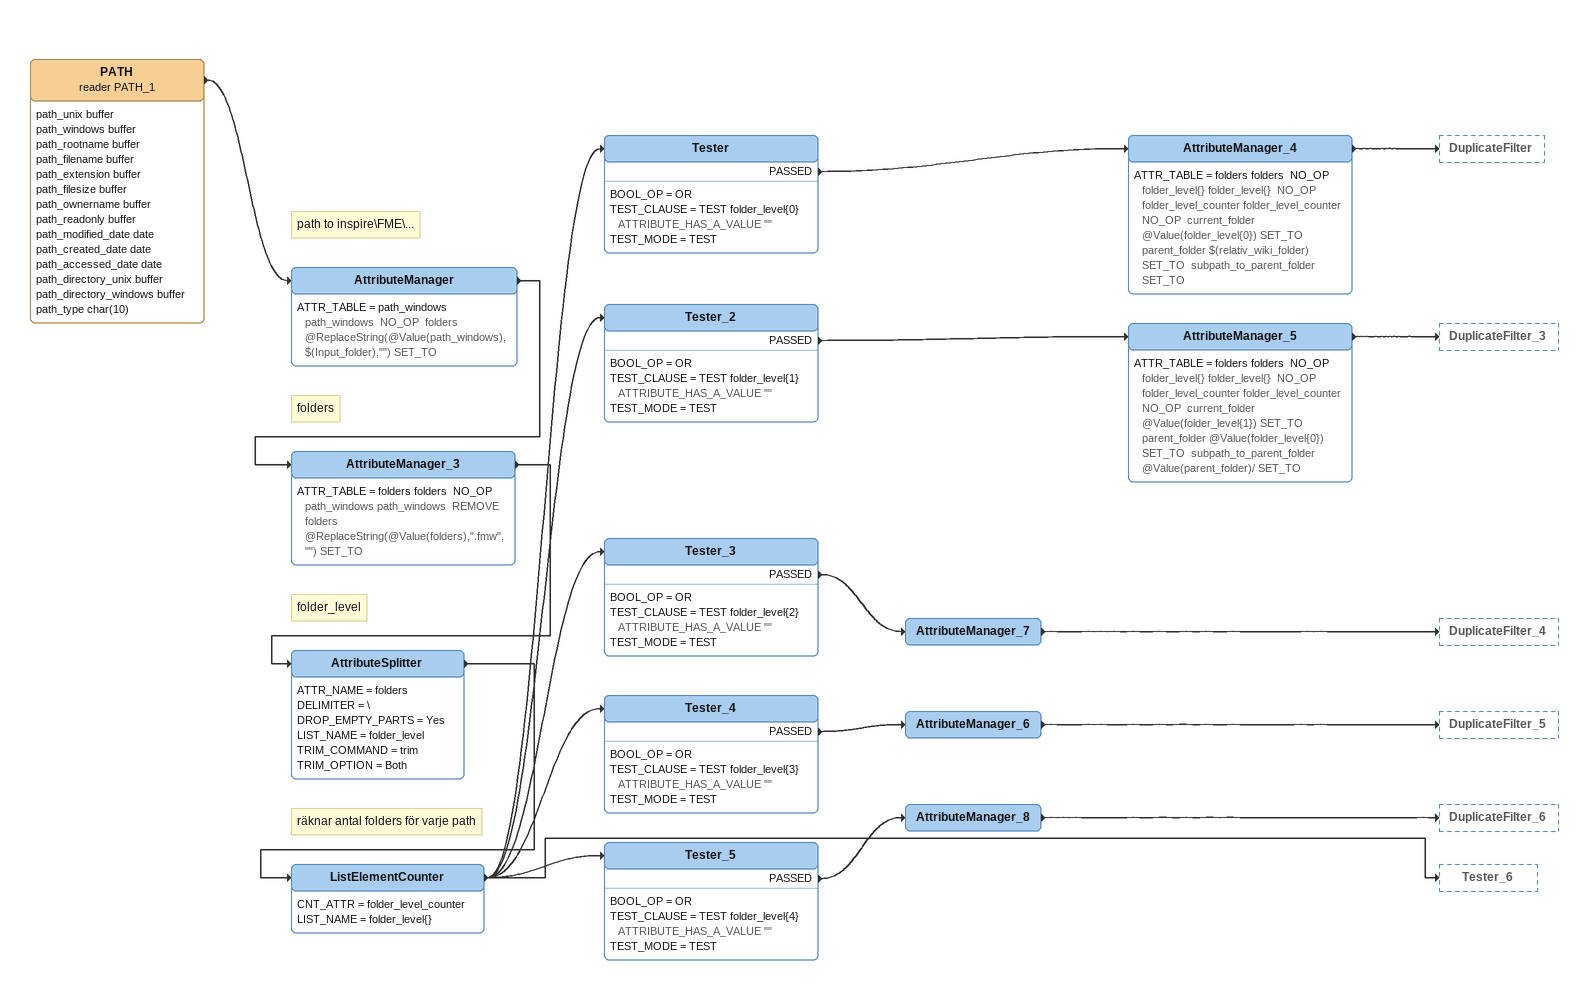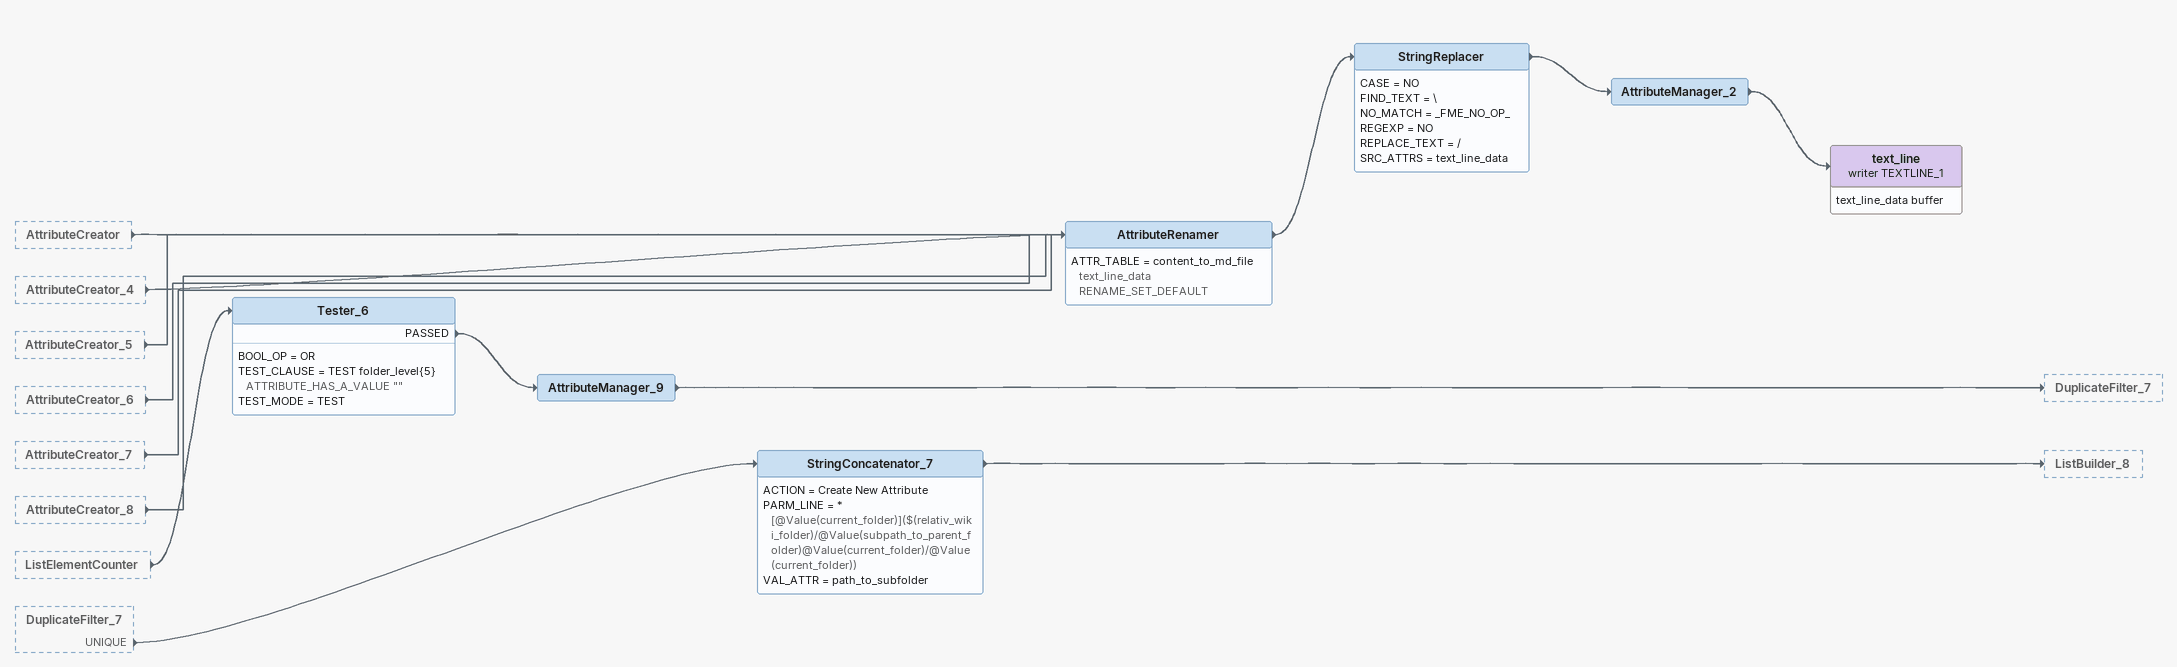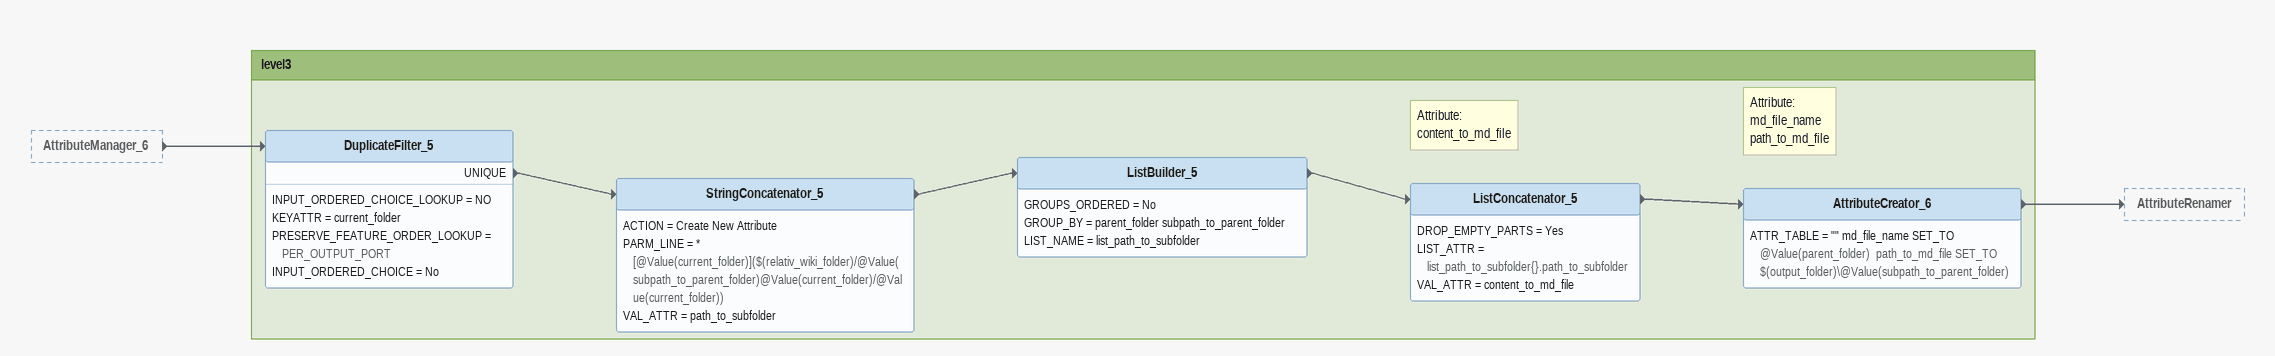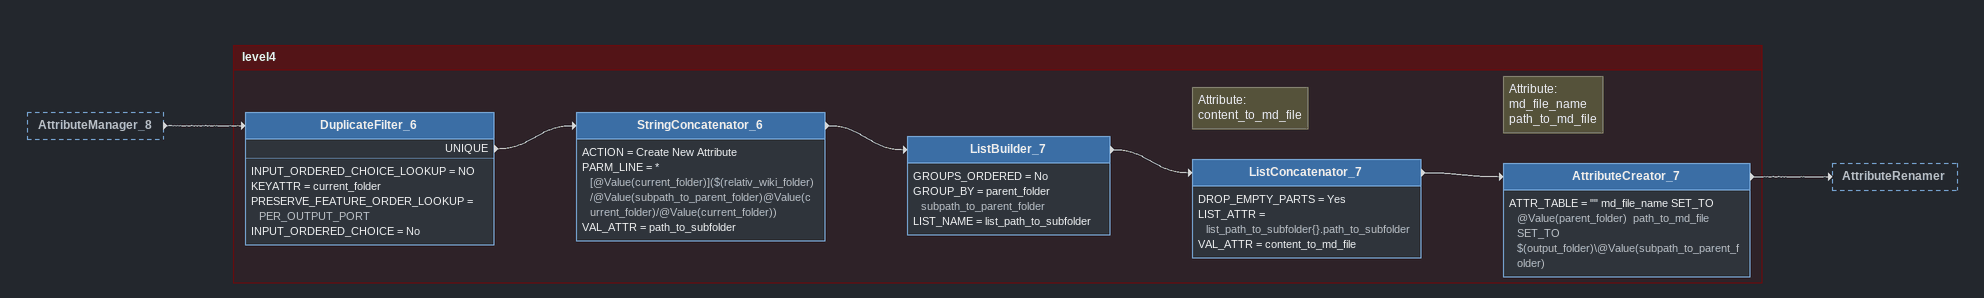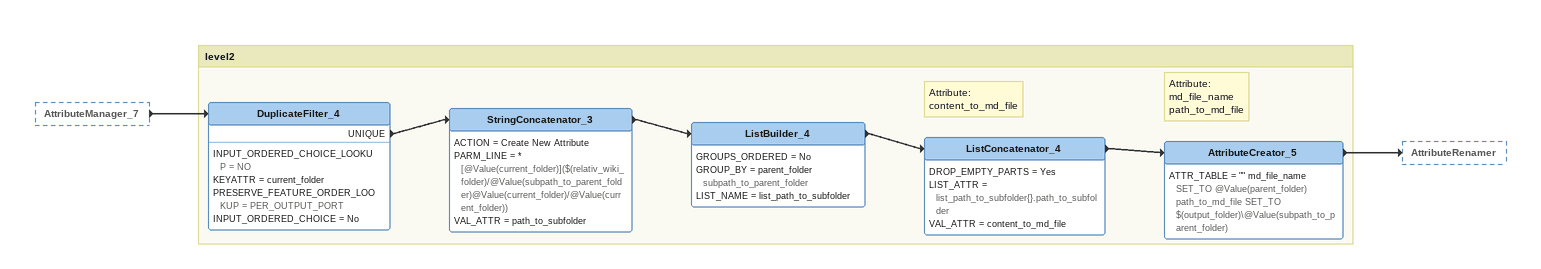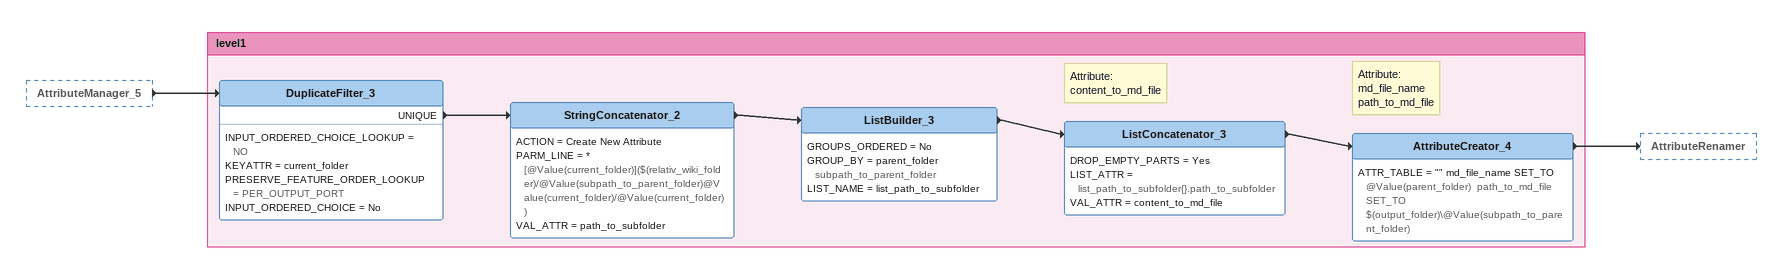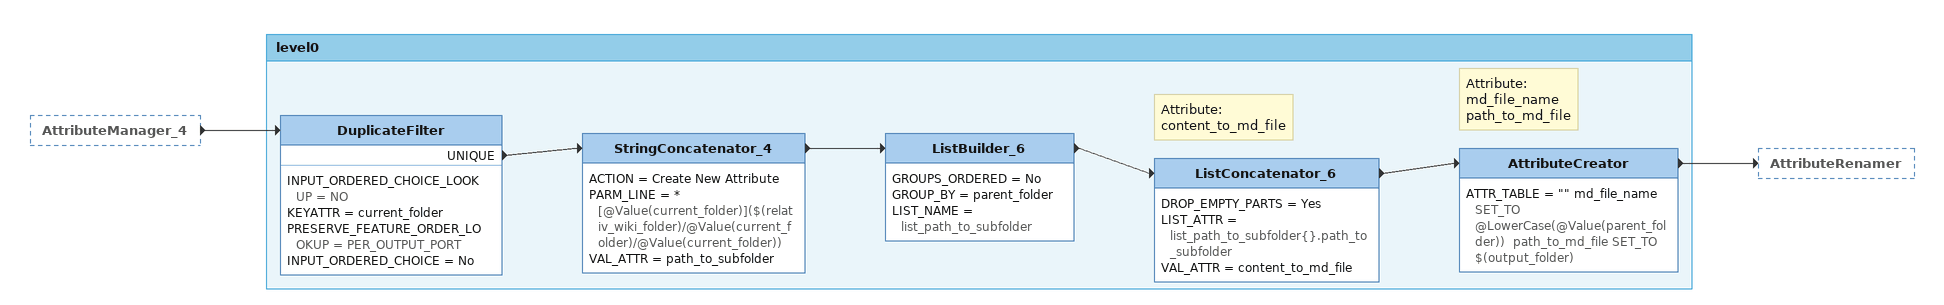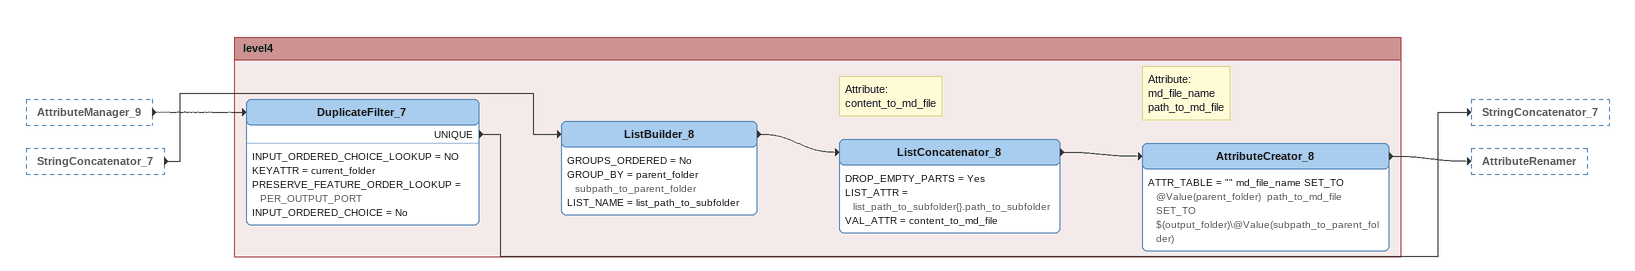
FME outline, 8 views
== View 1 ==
PATH (reader PATH_1)
    attributes: path_unix buffer, path_windows buffer, path_rootname buffer, path_filename buffer, path_extension buffer, path_filesize buffer, path_ownername buffer, path_readonly buffer, path_modified_date date, path_created_date date, path_accessed_date date, path_directory_unix buffer, path_directory_windows buffer, path_type char(10)
    -> AttributeManager
Note: path to inspire\FME\...
AttributeManager
    ATTR_TABLE = path_windows path_windows  NO_OP  folders @ReplaceString(@Value(path_windows),$(Input_folder),"") SET_TO
    -> AttributeManager_3
Note: folders
AttributeManager_3
    ATTR_TABLE = folders folders  NO_OP path_windows path_windows  REMOVE  folders @ReplaceString(@Value(folders),".fmw","") SET_TO
    -> AttributeSplitter
Note: folder_level
AttributeSplitter
    ATTR_NAME = folders
    DELIMITER = \
    DROP_EMPTY_PARTS = Yes
    LIST_NAME = folder_level
    TRIM_COMMAND = trim
    TRIM_OPTION = Both
    -> ListElementCounter
Note: räknar antal folders för varje path
ListElementCounter
    CNT_ATTR = folder_level_counter
    LIST_NAME = folder_level{}
    -> Tester
    -> Tester_2
    -> Tester_3
    -> Tester_4
    -> Tester_5
    -> Tester_6
Tester
    BOOL_OP = OR
    TEST_CLAUSE = TEST folder_level{0} ATTRIBUTE_HAS_A_VALUE ""
    TEST_MODE = TEST
    PASSED -> AttributeManager_4
AttributeManager_4
    ATTR_TABLE = folders folders  NO_OP folder_level{} folder_level{}  NO_OP folder_level_counter folder_level_counter  NO_OP  current_folder @Value(folder_level{0}) SET_TO  parent_folder $(relativ_wiki_folder) SET_TO  subpath_to_parent_folder  SET_TO
    -> DuplicateFilter
Tester_2
    BOOL_OP = OR
    TEST_CLAUSE = TEST folder_level{1} ATTRIBUTE_HAS_A_VALUE ""
    TEST_MODE = TEST
    PASSED -> AttributeManager_5
AttributeManager_5
    ATTR_TABLE = folders folders  NO_OP folder_level{} folder_level{}  NO_OP folder_level_counter folder_level_counter  NO_OP  current_folder @Value(folder_level{1}) SET_TO  parent_folder @Value(folder_level{0}) SET_TO  subpath_to_parent_folder @Value(parent_folder)/ SET_TO
    -> DuplicateFilter_3
Tester_3
    BOOL_OP = OR
    TEST_CLAUSE = TEST folder_level{2} ATTRIBUTE_HAS_A_VALUE ""
    TEST_MODE = TEST
    PASSED -> AttributeManager_7
AttributeManager_7
    -> DuplicateFilter_4
Tester_4
    BOOL_OP = OR
    TEST_CLAUSE = TEST folder_level{3} ATTRIBUTE_HAS_A_VALUE ""
    TEST_MODE = TEST
    PASSED -> AttributeManager_6
AttributeManager_6
    -> DuplicateFilter_5
Tester_5
    BOOL_OP = OR
    TEST_CLAUSE = TEST folder_level{4} ATTRIBUTE_HAS_A_VALUE ""
    TEST_MODE = TEST
    PASSED -> AttributeManager_8
AttributeManager_8
    -> DuplicateFilter_6

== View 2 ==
AttributeCreator [outside]
    -> AttributeRenamer
AttributeCreator_4 [outside]
    -> AttributeRenamer
AttributeCreator_5 [outside]
    -> AttributeRenamer
AttributeCreator_6 [outside]
    -> AttributeRenamer
AttributeCreator_7 [outside]
    -> AttributeRenamer
AttributeCreator_8 [outside]
    -> AttributeRenamer
ListElementCounter [outside]
    -> Tester_6
DuplicateFilter_7 [outside]
    UNIQUE -> StringConcatenator_7
Tester_6
    BOOL_OP = OR
    TEST_CLAUSE = TEST folder_level{5} ATTRIBUTE_HAS_A_VALUE ""
    TEST_MODE = TEST
    PASSED -> AttributeManager_9
AttributeManager_9
    -> DuplicateFilter_7
StringConcatenator_7
    ACTION = Create New Attribute
    PARM_LINE = *  [@Value(current_folder)]($(relativ_wiki_folder)/@Value(subpath_to_parent_folder)@Value(current_folder)/@Value(current_folder))
    VAL_ATTR = path_to_subfolder
    -> ListBuilder_8
AttributeRenamer
    ATTR_TABLE = content_to_md_file text_line_data RENAME_SET_DEFAULT
    -> StringReplacer
StringReplacer
    CASE = NO
    FIND_TEXT = \
    NO_MATCH = _FME_NO_OP_
    REGEXP = NO
    REPLACE_TEXT = /
    SRC_ATTRS = text_line_data
    -> AttributeManager_2
AttributeManager_2
    -> text_line (writer TEXTLINE_1)
text_line (writer TEXTLINE_1)
    attributes: text_line_data buffer

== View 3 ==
AttributeManager_6 [outside]
    -> DuplicateFilter_5

Bookmark: level3
DuplicateFilter_5
    INPUT_ORDERED_CHOICE_LOOKUP = NO
    KEYATTR = current_folder
    PRESERVE_FEATURE_ORDER_LOOKUP = PER_OUTPUT_PORT
    INPUT_ORDERED_CHOICE = No
    UNIQUE -> StringConcatenator_5
StringConcatenator_5
    ACTION = Create New Attribute
    PARM_LINE = *  [@Value(current_folder)]($(relativ_wiki_folder)/@Value(subpath_to_parent_folder)@Value(current_folder)/@Value(current_folder))
    VAL_ATTR = path_to_subfolder
    -> ListBuilder_5
ListBuilder_5
    GROUPS_ORDERED = No
    GROUP_BY = parent_folder subpath_to_parent_folder
    LIST_NAME = list_path_to_subfolder
    -> ListConcatenator_5
Note: Attribute: / content_to_md_file
ListConcatenator_5
    DROP_EMPTY_PARTS = Yes
    LIST_ATTR = list_path_to_subfolder{}.path_to_subfolder
    VAL_ATTR = content_to_md_file
    -> AttributeCreator_6
Note: Attribute: / md_file_name / path_to_md_file
AttributeCreator_6
    ATTR_TABLE = "" md_file_name SET_TO @Value(parent_folder)  path_to_md_file SET_TO $(output_folder)\@Value(subpath_to_parent_folder)
    -> AttributeRenamer

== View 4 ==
AttributeManager_8 [outside]
    -> DuplicateFilter_6

Bookmark: level4
DuplicateFilter_6
    INPUT_ORDERED_CHOICE_LOOKUP = NO
    KEYATTR = current_folder
    PRESERVE_FEATURE_ORDER_LOOKUP = PER_OUTPUT_PORT
    INPUT_ORDERED_CHOICE = No
    UNIQUE -> StringConcatenator_6
StringConcatenator_6
    ACTION = Create New Attribute
    PARM_LINE = *  [@Value(current_folder)]($(relativ_wiki_folder)/@Value(subpath_to_parent_folder)@Value(current_folder)/@Value(current_folder))
    VAL_ATTR = path_to_subfolder
    -> ListBuilder_7
ListBuilder_7
    GROUPS_ORDERED = No
    GROUP_BY = parent_folder subpath_to_parent_folder
    LIST_NAME = list_path_to_subfolder
    -> ListConcatenator_7
Note: Attribute: / content_to_md_file
ListConcatenator_7
    DROP_EMPTY_PARTS = Yes
    LIST_ATTR = list_path_to_subfolder{}.path_to_subfolder
    VAL_ATTR = content_to_md_file
    -> AttributeCreator_7
Note: Attribute: / md_file_name / path_to_md_file
AttributeCreator_7
    ATTR_TABLE = "" md_file_name SET_TO @Value(parent_folder)  path_to_md_file SET_TO $(output_folder)\@Value(subpath_to_parent_folder)
    -> AttributeRenamer

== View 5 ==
AttributeManager_7 [outside]
    -> DuplicateFilter_4

Bookmark: level2
DuplicateFilter_4
    INPUT_ORDERED_CHOICE_LOOKUP = NO
    KEYATTR = current_folder
    PRESERVE_FEATURE_ORDER_LOOKUP = PER_OUTPUT_PORT
    INPUT_ORDERED_CHOICE = No
    UNIQUE -> StringConcatenator_3
StringConcatenator_3
    ACTION = Create New Attribute
    PARM_LINE = *  [@Value(current_folder)]($(relativ_wiki_folder)/@Value(subpath_to_parent_folder)@Value(current_folder)/@Value(current_folder))
    VAL_ATTR = path_to_subfolder
    -> ListBuilder_4
ListBuilder_4
    GROUPS_ORDERED = No
    GROUP_BY = parent_folder subpath_to_parent_folder
    LIST_NAME = list_path_to_subfolder
    -> ListConcatenator_4
Note: Attribute: / content_to_md_file
ListConcatenator_4
    DROP_EMPTY_PARTS = Yes
    LIST_ATTR = list_path_to_subfolder{}.path_to_subfolder
    VAL_ATTR = content_to_md_file
    -> AttributeCreator_5
Note: Attribute: / md_file_name / path_to_md_file
AttributeCreator_5
    ATTR_TABLE = "" md_file_name SET_TO @Value(parent_folder)  path_to_md_file SET_TO $(output_folder)\@Value(subpath_to_parent_folder)
    -> AttributeRenamer

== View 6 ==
AttributeManager_5 [outside]
    -> DuplicateFilter_3

Bookmark: level1
DuplicateFilter_3
    INPUT_ORDERED_CHOICE_LOOKUP = NO
    KEYATTR = current_folder
    PRESERVE_FEATURE_ORDER_LOOKUP = PER_OUTPUT_PORT
    INPUT_ORDERED_CHOICE = No
    UNIQUE -> StringConcatenator_2
StringConcatenator_2
    ACTION = Create New Attribute
    PARM_LINE = *  [@Value(current_folder)]($(relativ_wiki_folder)/@Value(subpath_to_parent_folder)@Value(current_folder)/@Value(current_folder))
    VAL_ATTR = path_to_subfolder
    -> ListBuilder_3
ListBuilder_3
    GROUPS_ORDERED = No
    GROUP_BY = parent_folder subpath_to_parent_folder
    LIST_NAME = list_path_to_subfolder
    -> ListConcatenator_3
Note: Attribute: / content_to_md_file
ListConcatenator_3
    DROP_EMPTY_PARTS = Yes
    LIST_ATTR = list_path_to_subfolder{}.path_to_subfolder
    VAL_ATTR = content_to_md_file
    -> AttributeCreator_4
Note: Attribute: / md_file_name / path_to_md_file
AttributeCreator_4
    ATTR_TABLE = "" md_file_name SET_TO @Value(parent_folder)  path_to_md_file SET_TO $(output_folder)\@Value(subpath_to_parent_folder)
    -> AttributeRenamer

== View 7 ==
AttributeManager_4 [outside]
    -> DuplicateFilter

Bookmark: level0
DuplicateFilter
    INPUT_ORDERED_CHOICE_LOOKUP = NO
    KEYATTR = current_folder
    PRESERVE_FEATURE_ORDER_LOOKUP = PER_OUTPUT_PORT
    INPUT_ORDERED_CHOICE = No
    UNIQUE -> StringConcatenator_4
StringConcatenator_4
    ACTION = Create New Attribute
    PARM_LINE = *  [@Value(current_folder)]($(relativ_wiki_folder)/@Value(current_folder)/@Value(current_folder))
    VAL_ATTR = path_to_subfolder
    -> ListBuilder_6
ListBuilder_6
    GROUPS_ORDERED = No
    GROUP_BY = parent_folder
    LIST_NAME = list_path_to_subfolder
    -> ListConcatenator_6
Note: Attribute: / content_to_md_file
ListConcatenator_6
    DROP_EMPTY_PARTS = Yes
    LIST_ATTR = list_path_to_subfolder{}.path_to_subfolder
    VAL_ATTR = content_to_md_file
    -> AttributeCreator
Note: Attribute: / md_file_name / path_to_md_file
AttributeCreator
    ATTR_TABLE = "" md_file_name SET_TO @LowerCase(@Value(parent_folder))  path_to_md_file SET_TO $(output_folder)
    -> AttributeRenamer

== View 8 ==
AttributeManager_9 [outside]
    -> DuplicateFilter_7
StringConcatenator_7 [outside]
    -> ListBuilder_8

Bookmark: level4
DuplicateFilter_7
    INPUT_ORDERED_CHOICE_LOOKUP = NO
    KEYATTR = current_folder
    PRESERVE_FEATURE_ORDER_LOOKUP = PER_OUTPUT_PORT
    INPUT_ORDERED_CHOICE = No
    UNIQUE -> StringConcatenator_7
ListBuilder_8
    GROUPS_ORDERED = No
    GROUP_BY = parent_folder subpath_to_parent_folder
    LIST_NAME = list_path_to_subfolder
    -> ListConcatenator_8
Note: Attribute: / content_to_md_file
ListConcatenator_8
    DROP_EMPTY_PARTS = Yes
    LIST_ATTR = list_path_to_subfolder{}.path_to_subfolder
    VAL_ATTR = content_to_md_file
    -> AttributeCreator_8
Note: Attribute: / md_file_name / path_to_md_file
AttributeCreator_8
    ATTR_TABLE = "" md_file_name SET_TO @Value(parent_folder)  path_to_md_file SET_TO $(output_folder)\@Value(subpath_to_parent_folder)
    -> AttributeRenamer
